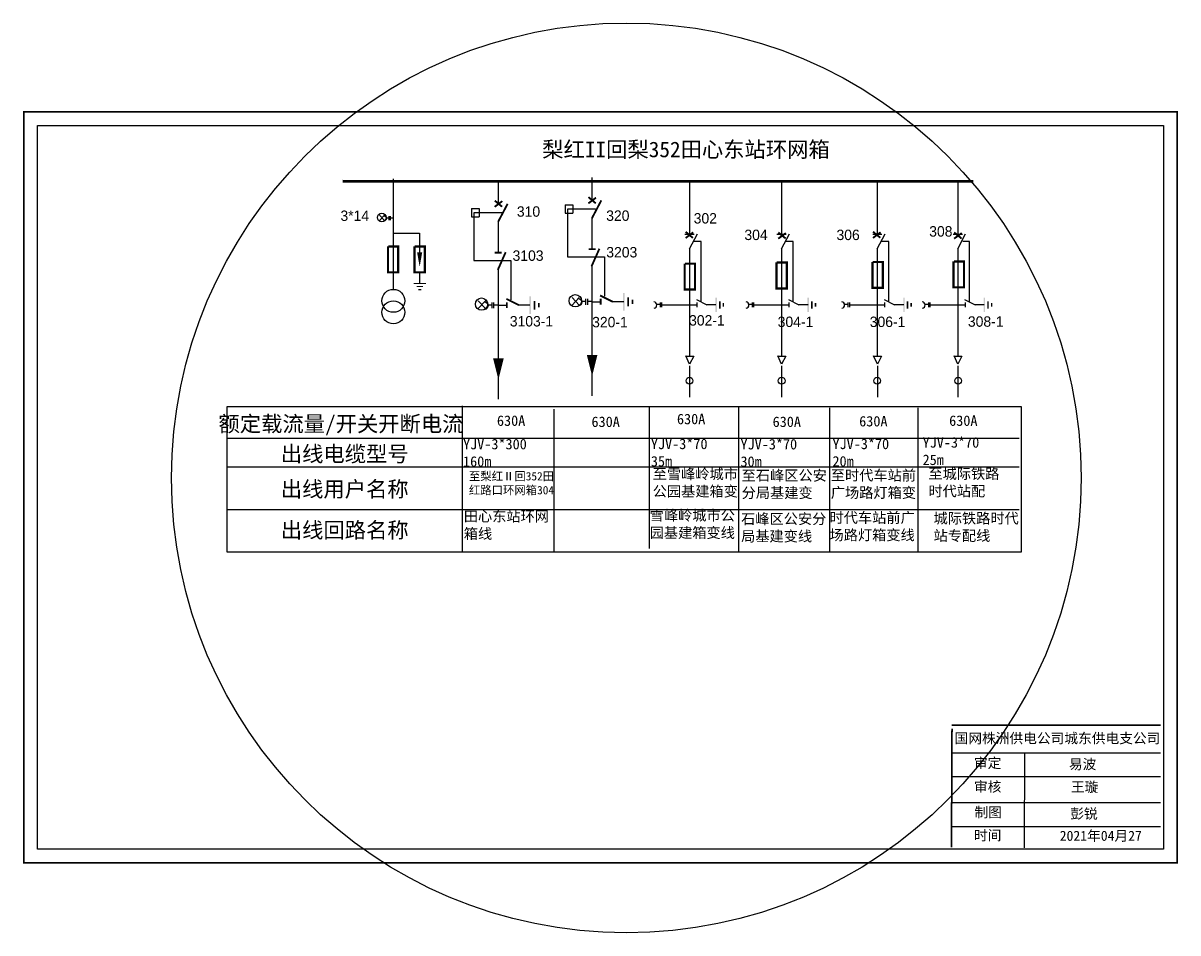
# Model space of a CAD drawing. Extents: x -42 to 505, y -336 to -58.
# Drawn here: x 237.7 to 363.4, y -335.5 to -236.6 of the extents above; entities that cross this region are included whole.
import ezdxf

# ---------------------------------------------------------------- set-up
doc = ezdxf.new("R2010")
doc.units = 0
doc.header["$LTSCALE"] = 0.774411
doc.linetypes.add('ACAD_ISO02W100', pattern=[15, 12, -3])
doc.linetypes.add('CENTER', pattern=[50.8, 31.75, -6.35, 6.35, -6.35])
doc.layers.get('0').update_dxf_attribs({"linetype": 'CONTINUOUS'})
doc.layers.add('1', color=7, linetype='CONTINUOUS')
doc.styles.add('hztxt_txtstyle_0.00_0_0', font='', dxfattribs={"bigfont": 'hztxt.shx'})
doc.styles.add('hztxt_txtstyle_2.00_0_0', font='', dxfattribs={"height": 2, "bigfont": 'hztxt.shx'})
doc.styles.add('hztxt_txtstyle_3.00_0_0', font='', dxfattribs={"height": 3})
doc.styles.add('KaiTi_GB2312_txtstyle_1.09_0_0', font='simkai_0.ttf', dxfattribs={"height": 1.0944})
doc.styles.add('STYLE1', font='txt.shx', dxfattribs={"height": 2.6})
doc.styles.add('字体', font='simkai_0.ttf', dxfattribs={"height": 2.5})
doc.styles.get('hztxt_txtstyle_0.00_0_0').set_extended_font_data('hztxt')
doc.styles.get('hztxt_txtstyle_2.00_0_0').set_extended_font_data('hztxt')
doc.styles.get('hztxt_txtstyle_3.00_0_0').set_extended_font_data('SimSun')

# ---------------------------------------------------------------- blocks, each defined once
blk = doc.blocks.new('JD')
for points in [[(-2, 0.2), (-2, -0.2), (2, 0.2), (2, -0.2)], [(1, -1.2), (1, -0.8), (-1, -1.2), (-1, -0.8)], [(-0.5, -1.8), (-0.5, -2.2), (0.5, -1.8), (0.5, -2.2)]]:
    blk.add_trace(points)

msp = doc.modelspace()

# ---------------------------------------------------------------- linework, layer by layer
at = {"lineweight": 90}
msp.add_line((272.54, -253.75), (341.14, -253.78), dxfattribs=at)
for p, q in [((278.02, -253.49), (278.02, -265.58)), ((289.45, -253.74), (289.45, -256.24)), ((299.65, -253.36), (299.65, -255.87)), ((310.27, -253.82), (310.27, -259.51)), ((320.28, -253.82), (320.28, -259.51)), ((330.7, -253.82), (330.7, -259.51)), ((339.46, -253.82), (339.46, -259.51)), ((296.74, -256.34), (296.74, -257.25)), ((296.74, -256.34), (297.56, -256.34)), ((297.56, -256.34), (297.56, -257.25)), ((286.55, -256.72), (286.55, -257.62)), ((286.55, -256.72), (287.36, -256.72)), ((289.86, -257.19), (286.81, -257.19)), ((286.81, -257.19), (286.81, -262.38)), ((287.36, -256.72), (287.36, -257.62)), ((296.74, -257.25), (297.56, -257.25)), ((300.05, -256.81), (297, -256.81)), ((297, -256.81), (297, -262)), ((286.55, -257.62), (287.36, -257.62)), ((289.45, -258.1), (289.45, -261.47)), ((299.65, -257.72), (299.65, -261.09)), ((278.01, -259.41), (280.9, -259.41)), ((280.9, -259.41), (280.9, -261.52)), ((309.77, -259.53), (310.77, -259.53)), ((310.27, -261.1), (311.12, -259.49)), ((319.78, -259.53), (320.78, -259.53)), ((320.28, -261.1), (321.13, -259.49)), ((330.2, -259.53), (331.2, -259.53)), ((330.7, -261.1), (331.55, -259.49)), ((338.96, -259.53), (339.96, -259.53)), ((339.46, -261.1), (340.31, -259.49)), ((310.27, -261.06), (310.27, -272.72)), ((320.28, -261.06), (320.28, -272.72)), ((330.7, -261.06), (330.7, -272.72)), ((339.46, -261.06), (339.46, -272.72)), ((286.81, -262.38), (290.83, -262.38)), ((290.83, -262.38), (290.83, -266.66)), ((297, -262), (301.03, -262)), ((301.03, -262), (301.03, -266.28)), ((280.9, -263.74), (280.9, -264.83)), ((289.45, -263.15), (289.45, -273.1)), ((299.65, -262.78), (299.65, -272.73)), ((289.45, -267.24), (290.39, -267.24)), ((291.62, -267.21), (292.9, -267.21)), ((299.65, -266.87), (300.59, -266.87)), ((301.82, -266.84), (303.1, -266.84)), ((307.07, -267.18), (306.71, -267.18)), ((307.07, -266.94), (307.07, -267.46)), ((307.22, -266.94), (307.22, -267.46)), ((307.24, -267.2), (311.05, -267.2)), ((311.01, -266.63), (312.14, -267.2)), ((311.05, -266.94), (311.05, -267.46)), ((312.08, -267.18), (313.14, -267.18)), ((317.08, -267.18), (316.72, -267.18)), ((317.08, -266.94), (317.08, -267.46)), ((317.24, -266.94), (317.24, -267.46)), ((317.26, -267.2), (321.07, -267.2)), ((321.02, -266.63), (322.16, -267.2)), ((321.07, -266.94), (321.07, -267.46)), ((322.09, -267.18), (323.16, -267.18)), ((327.5, -267.18), (327.14, -267.18)), ((327.5, -266.94), (327.5, -267.46)), ((327.66, -266.94), (327.66, -267.46)), ((327.68, -267.2), (331.49, -267.2)), ((331.44, -266.63), (332.58, -267.2)), ((331.49, -266.94), (331.49, -267.46)), ((332.51, -267.18), (333.58, -267.18)), ((336.26, -267.18), (335.9, -267.18)), ((336.26, -266.94), (336.26, -267.46)), ((336.42, -266.94), (336.42, -267.46)), ((336.44, -267.2), (340.25, -267.2)), ((340.2, -266.63), (341.34, -267.2)), ((340.25, -266.94), (340.25, -267.46)), ((341.27, -267.18), (342.34, -267.18)), ((309.85, -272.78), (310.72, -272.78)), ((310.27, -273.65), (309.86, -272.76)), ((310.72, -272.78), (310.27, -273.65)), ((319.87, -272.78), (320.73, -272.78)), ((320.29, -273.65), (319.88, -272.76)), ((320.73, -272.78), (320.29, -273.65)), ((330.29, -272.78), (331.15, -272.78)), ((330.71, -273.65), (330.3, -272.76)), ((331.15, -272.78), (330.71, -273.65)), ((339.05, -272.78), (339.91, -272.78)), ((339.47, -273.65), (339.06, -272.76)), ((339.91, -272.78), (339.47, -273.65)), ((289.45, -274.44), (289.45, -277.47)), ((299.65, -274.07), (299.65, -277.1)), ((259.94, -278.25), (346.35, -278.28)), ((259.94, -294.12), (259.94, -278.25)), ((285.54, -278.21), (285.54, -294.05)), ((295.51, -278.54), (295.51, -293.99)), ((305.86, -278.39), (305.86, -293.72)), ((315.6, -278.28), (315.6, -294.12)), ((325.51, -278.41), (325.51, -294.12)), ((335.12, -278.41), (335.12, -294.12)), ((346.35, -278.28), (346.35, -294.12)), ((259.97, -281.7), (346.15, -281.7)), ((259.97, -284.82), (346.15, -284.82)), ((259.95, -289.46), (346.15, -289.46)), ((346.35, -294.12), (259.94, -294.12))]:
    msp.add_line(p, q)
at = {"linetype": 'Continuous'}
for p, q in [((276.52, -257.45), (277.07, -258.04)), ((277.07, -257.45), (276.52, -258.04)), ((298.26, -266.4), (297.48, -267.24)), ((297.48, -266.4), (298.26, -267.24)), ((288.06, -266.77), (287.28, -267.62)), ((287.28, -266.77), (288.06, -267.62))]:
    msp.add_line(p, q, dxfattribs=at)
at = {"linetype": 'ACAD_ISO02W100'}
for p, q in [((311.53, -260.31), (310.7, -260.31)), ((311.53, -266.83), (311.53, -260.31)), ((321.55, -260.31), (320.7, -260.31)), ((321.55, -266.83), (321.55, -260.31)), ((331.97, -260.31), (331.14, -260.31)), ((331.97, -266.83), (331.97, -260.31)), ((340.73, -260.31), (340, -260.31)), ((340.73, -266.83), (340.73, -260.31))]:
    msp.add_line(p, q, dxfattribs=at)
at = {"linetype": 'CENTER'}
for p, q in [((310.27, -273.84), (310.27, -277.25)), ((320.29, -273.84), (320.29, -277.25)), ((330.71, -273.84), (330.71, -277.25)), ((339.47, -273.84), (339.47, -277.25))]:
    msp.add_line(p, q, dxfattribs=at)
at = {"color": 0, "linetype": 'Continuous'}
for p, q in [((338.78, -315.93), (361.53, -315.93)), ((346.7, -315.89), (346.68, -326.27)), ((338.78, -318.53), (361.53, -318.53)), ((338.78, -321.35), (361.53, -321.35)), ((338.78, -323.94), (361.53, -323.94))]:
    msp.add_line(p, q, dxfattribs=at)
at = {"color": 0, "linetype": 'Continuous', "const_width": 0.182}
msp.add_lwpolyline([(237.84, -246.21), (363.32, -246.21), (363.32, -327.91), (237.84, -327.91)], close=True, dxfattribs=at)
at = {"color": 0, "linetype": 'Continuous'}
msp.add_lwpolyline([(239.31, -247.69), (361.84, -247.69), (361.84, -326.44), (239.31, -326.44)], close=True, dxfattribs=at)
for points, const_width in [([(289.07, -255.87), (289.87, -256.53)], 0.204), ([(289.06, -256.55), (289.89, -255.92)], 0.204), ([(289.45, -258.15), (290.47, -256.22)], 0.204), ([(299.27, -255.49), (300.06, -256.16)], 0.204), ([(299.26, -256.17), (300.09, -255.55)], 0.204), ([(299.65, -257.78), (300.67, -255.84)], 0.204), ([(309.84, -259.26), (310.64, -259.93)], 0.204), ([(309.84, -259.94), (310.67, -259.32)], 0.204), ([(319.92, -260.01), (320.75, -259.39)], 0.204), ([(319.93, -259.33), (320.73, -259.99)], 0.204), ([(330.23, -259.93), (331.06, -259.31)], 0.204), ([(330.23, -259.25), (331.03, -259.91)], 0.204), ([(339.06, -260.01), (339.89, -259.39)], 0.204), ([(339.07, -259.33), (339.87, -259.99)], 0.204), ([(277.45, -260.85), (277.45, -263.67), (278.57, -263.67), (278.57, -260.85), (277.48, -260.85)], 0.238), ([(280.33, -260.85), (280.33, -263.67), (281.46, -263.67), (281.46, -260.85), (280.37, -260.85)], 0.238), ([(289.41, -263.4), (290.26, -261.48)], 0.204), ([(299.28, -261.15), (300.04, -261.15)], 0.204), ([(299.6, -263.03), (300.46, -261.1)], 0.204), ([(289.08, -261.52), (289.84, -261.52)], 0.204), ([(309.74, -262.72), (309.74, -265.54), (310.87, -265.54), (310.87, -262.72), (309.78, -262.72)], 0.238), ([(319.73, -262.6), (319.73, -265.42), (320.85, -265.42), (320.85, -262.6), (319.76, -262.6)], 0.238), ([(330.18, -262.55), (330.18, -265.36), (331.3, -265.36), (331.3, -262.55), (330.21, -262.55)], 0.238), ([(339, -262.49), (339, -265.3), (340.13, -265.3), (340.13, -262.49), (339.04, -262.49)], 0.238), ([(300.54, -266.19), (301.9, -266.87)], 0.204), ([(290.34, -266.56), (291.7, -267.24)], 0.204), ([(290.39, -266.93), (290.39, -267.55)], 0.204), ([(300.59, -266.55), (300.59, -267.18)], 0.204)]:
    msp.add_lwpolyline(points, dxfattribs=dict(const_width=const_width))
for points, format in [([(280.9, -261.49, 0.555, 0, 0), (280.9, -263.07, 0, 0, 0)], "xyseb"), ([(287.97, -266.88, -0.877934), (287.98, -267.71)], "xyb"), ([(298.17, -266.51, -0.877934), (298.18, -267.33)], "xyb"), ([(289.47, -273.03, 1.16, 0, 0), (289.47, -275.33, 0, 0, 0)], "xyseb"), ([(299.67, -272.65, 1.16, 0, 0), (299.67, -274.96, 0, 0, 0)], "xyseb")]:
    msp.add_lwpolyline(points, format=format)
for points in [[(288.76, -267.23), (288.33, -267.23)], [(288.76, -266.94), (288.76, -267.56)], [(288.95, -266.94), (288.95, -267.56)], [(289.45, -267.23), (288.95, -267.23)], [(298.96, -266.86), (298.53, -266.86)], [(298.96, -266.57), (298.96, -267.19)], [(299.15, -266.57), (299.15, -267.19)], [(299.64, -266.86), (299.15, -266.86)]]:
    msp.add_lwpolyline(points)
at = {"color": 0, "linetype": 'Continuous', "const_width": 0.182}
for points in [[(338.78, -312.93), (361.53, -312.93)], [(338.83, -313.33), (338.77, -326.23)]]:
    msp.add_lwpolyline(points, dxfattribs=at)
at = {"color": 1, "linetype": 'Continuous'}
msp.add_circle((303.39, -286.04), 49.49, dxfattribs=at)
at = {"linetype": 'Continuous'}
for centre, radius in [((276.77, -257.7), 0.47), ((297.84, -266.76), 0.672), ((287.64, -267.13), 0.672), ((310.27, -275.46), 0.367), ((320.29, -275.46), 0.367), ((330.69, -275.46), 0.367), ((339.5, -275.46), 0.367)]:
    msp.add_circle(centre, radius, dxfattribs=at)
for centre in [(278.04, -266.77), (278.04, -268.02)]:
    msp.add_circle(centre, 1.25)
for centre in [(306.36, -267.23), (316.38, -267.23), (326.8, -267.23), (335.56, -267.23)]:
    msp.add_arc(centre, 0.347, 278.5404, 83.6643)
for points in [[(313.08, -268), (313.24, -268), (313.08, -266.42), (313.24, -266.42)], [(313.64, -266.81), (313.48, -266.81), (313.64, -267.61), (313.48, -267.61)], [(313.87, -267.41), (314.03, -267.41), (313.87, -267.01), (314.03, -267.01)], [(323.1, -268), (323.25, -268), (323.1, -266.42), (323.25, -266.42)], [(323.65, -266.81), (323.49, -266.81), (323.65, -267.61), (323.49, -267.61)], [(323.89, -267.41), (324.05, -267.41), (323.89, -267.01), (324.05, -267.01)], [(333.52, -268), (333.67, -268), (333.52, -266.42), (333.67, -266.42)], [(334.07, -266.81), (333.91, -266.81), (334.07, -267.61), (333.91, -267.61)], [(334.31, -267.41), (334.47, -267.41), (334.31, -267.01), (334.47, -267.01)], [(342.28, -268), (342.43, -268), (342.28, -266.42), (342.43, -266.42)], [(342.83, -266.81), (342.67, -266.81), (342.83, -267.61), (342.67, -267.61)], [(343.07, -267.41), (343.23, -267.41), (343.07, -267.01), (343.23, -267.01)]]:
    msp.add_trace(points)
at = {"layer": '1'}
for points in [[(277, -257.52, -0.877934), (277.02, -258.1)], [(277, -257.52, -0.877934), (277.01, -258.1)], [(287.96, -266.87, -0.877934), (287.98, -267.7)], [(298.16, -266.5, -0.877934), (298.18, -267.32)]]:
    msp.add_lwpolyline(points, format="xyb", dxfattribs=at)
for points in [[(277.56, -257.57), (277.56, -258)], [(277.69, -257.57), (277.69, -258)], [(277.56, -257.77), (277.26, -257.77)], [(278.04, -257.77), (277.69, -257.77)]]:
    msp.add_lwpolyline(points, dxfattribs=at)

# ---------------------------------------------------------------- block references
at = {"xscale": 0.333147063555856, "yscale": 0.3331470635097418, "zscale": 0.333147063568893}
msp.add_blockref('JD', (280.92, -264.88), dxfattribs=at)
at = {"xscale": 0.4759243764425634, "yscale": 0.4759243764425634, "zscale": 0.4759243765269899, "rotation": 90}
for p in [(292.92, -267.25), (303.12, -266.88)]:
    msp.add_blockref('JD', p, dxfattribs=at)

# ---------------------------------------------------------------- texts
for s, height, style, p in [('3*14', 1.133, 'hztxt_txtstyle_2.00_0_0', (272.28, -258.08)), ('310', 1.133, 'hztxt_txtstyle_2.00_0_0', (291.48, -257.62)), ('320', 1.133, 'hztxt_txtstyle_2.00_0_0', (301.2, -258.07)), ('302', 1.133, 'hztxt_txtstyle_2.00_0_0', (310.72, -258.36)), ('308', 1.133, 'hztxt_txtstyle_2.00_0_0', (336.35, -259.78)), ('304', 1.133, 'hztxt_txtstyle_2.00_0_0', (316.24, -260.16)), ('306', 1.133, 'hztxt_txtstyle_2.00_0_0', (326.26, -260.16)), ('3103', 1.133, 'hztxt_txtstyle_2.00_0_0', (291.01, -262.42)), ('3203', 1.133, 'hztxt_txtstyle_2.00_0_0', (301.21, -262.05)), ('3103-1', 1.133, 'hztxt_txtstyle_2.00_0_0', (290.71, -269.56)), ('320-1', 1.133, 'hztxt_txtstyle_2.00_0_0', (299.67, -269.65)), ('302-1', 1.133, 'hztxt_txtstyle_2.00_0_0', (310.22, -269.46)), ('304-1', 1.133, 'hztxt_txtstyle_2.00_0_0', (319.86, -269.62)), ('306-1', 1.133, 'hztxt_txtstyle_2.00_0_0', (329.88, -269.62)), ('308-1', 1.133, 'hztxt_txtstyle_2.00_0_0', (340.56, -269.59)), ('额定载流量/开关开断电流', 1.6997, 'hztxt_txtstyle_3.00_0_0', (259.01, -281)), ('出线电缆型号', 1.7, 'hztxt_txtstyle_3.00_0_0', (265.79, -284.27)), ('出线用户名称', 1.7, 'hztxt_txtstyle_3.00_0_0', (265.79, -288.1)), ('出线回路名称', 1.7, 'hztxt_txtstyle_3.00_0_0', (265.79, -292.56))]:
    msp.add_text(s, height=height, dxfattribs=dict(style=style)).set_placement(p)
at = {"linetype": 'Continuous', "insert": (294.24, -249.45), "char_height": 1.6997, "width": 42.5887, "attachment_point": 1, "style": 'STYLE1'}
msp.add_mtext('{\\fSimSun|b0|i0|c134|p2;\\C0;梨红II回梨352田心东站环网箱}', dxfattribs=at)
at = {"attachment_point": 1, "style": 'hztxt_txtstyle_0.00_0_0'}
for s, insert, char_height, width in [('{\\fSimSun|b0|i0|c134|p2;630A}', (289.31, -279.24), 1.1332, 7.258), ('{\\fSimSun|b0|i0|c134|p2;630A}', (299.6, -279.36), 1.1332, 7.258), ('{\\fSimSun|b0|i0|c134|p2;630A}', (308.9, -279.06), 1.1332, 7.258), ('{\\fSimSun|b0|i0|c134|p2;630A}', (319.31, -279.36), 1.1332, 7.258), ('{\\fSimSun|b0|i0|c134|p2;630A}', (328.73, -279.3), 1.1332, 7.258), ('{\\fSimSun|b0|i0|c134|p2;630A}', (338.52, -279.24), 1.1332, 7.258), ('{\\fSimSun|b0|i0|c134|p2;YJV-3*300\\P160m}', (285.62, -281.79), 1.1332, 7.258), ('{\\fSimSun|b0|i0|c134|p2;YJV-3*70\\P35m}', (306.06, -281.77), 1.1332, 7.258), ('{\\fSimSun|b0|i0|c134|p2;YJV-3*70\\P30m}', (315.81, -281.8), 1.1332, 7.258), ('{\\fSimSun|b0|i0|c134|p2;YJV-3*70\\P20m}', (325.82, -281.77), 1.1332, 7.258), ('{\\fSimSun|b0|i0|c134|p2;YJV-3*70\\P25m}', (335.63, -281.61), 1.1332, 7.258), ('{\\fSimSun|b0|i0|c134|p2;至雪峰岭城市公园基建箱变}', (306.26, -285.03), 1.1332, 10.7121), ('{\\fSimSun|b0|i0|c134|p2;至石峰区公安分局基建变}', (315.94, -285.2), 1.1332, 10.0198), ('{\\fSimSun|b0|i0|c134|p2;至时代车站前广场路灯箱变}', (325.64, -285.18), 1.1332, 10.1896), ('{\\fSimSun|b0|i0|c134|p2;至城际铁路时代站配}', (336.26, -285.01), 1.1332, 8.9373), ('{\\fSimSun|b0|i0|c134|p2;至梨红Ⅱ回352田红路口环网箱304}', (286.26, -285.4), 0.9065, 9.5493), ('{\\fSimSun|b0|i0|c134|p2;\\C0;田心东站环网\\P箱\\C256;线}', (285.7, -289.64), 1.1332, 16.7102), ('{\\fSimSun|b0|i0|c134|p2;雪峰岭城市公园基建箱变线}', (305.93, -289.54), 1.1332, 10.0709), ('{\\fSimSun|b0|i0|c134|p2;石峰区公安分局基建变线}', (315.88, -289.92), 1.1332, 9.9217), ('{\\fSimSun|b0|i0|c134|p2;时代车站前广场路灯箱变线}', (325.5, -289.79), 1.1332, 10.7586), ('{\\fSimSun|b0|i0|c134|p2;城际铁路时代站专配线}', (336.82, -289.86), 1.1332, 10.1448)]:
    msp.add_mtext(s, dxfattribs=dict(at, insert=insert, char_height=char_height, width=width))
at = {"color": 0, "linetype": 'Continuous', "attachment_point": 1, "style": '字体'}
for s, insert, char_height, width in [('国网株洲供电公司城东供电支公司', (339.11, -313.81), 1.0944, 29.9201), ('\\f\uffbfﾬￌﾣﾤ_GB2312|b0|i0|c134|p49;审定', (341.22, -316.5), 1.0944, 8.5588), ('易波', (351.55, -316.63), 1.094, 8.5588), ('\\f\uffbfﾬￌﾣﾤ_GB2312|b0|i0|c134|p49;审核', (341.22, -319.08), 1.0944, 8.5588), ('\\f\uffbfﾬￌﾣﾤ_GB2312|b0|i0|c134|p49;制图', (341.28, -321.86), 1.0944, 8.5588), ('\\f\uffbfﾬￌﾣﾤ_GB2312|b0|i0|c134|p49;时间', (341.22, -324.37), 1.0944, 8.5588)]:
    msp.add_mtext(s, dxfattribs=dict(at, insert=insert, char_height=char_height, width=width))
at = {"color": 7, "linetype": 'Continuous', "char_height": 1.094, "attachment_point": 1, "style": 'KaiTi_GB2312_txtstyle_1.09_0_0'}
for s, insert, width in [('王璇', (351.77, -319.1), 8.5588), ('彭锐', (351.7, -322.01), 8.5588), ('2021年04月27', (350.55, -324.42), 16.0081)]:
    msp.add_mtext(s, dxfattribs=dict(at, insert=insert, width=width))

doc.saveas('drawing.dxf')
